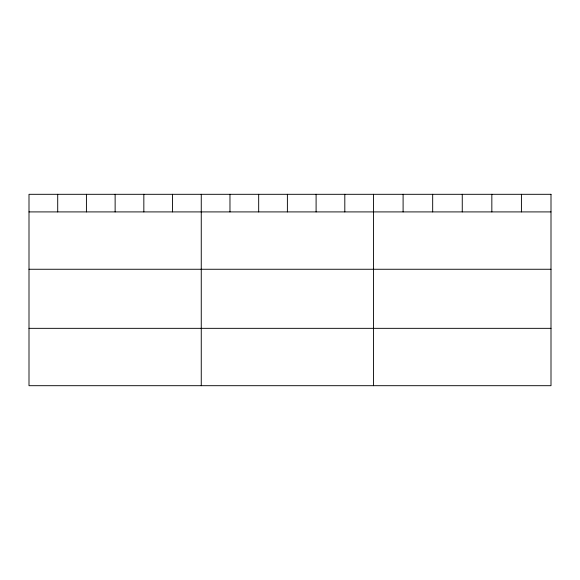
<?xml version="1.0" encoding="UTF-8"?>
<svg xmlns="http://www.w3.org/2000/svg" width="580" height="580" viewBox="0 0 580 580"><rect width="100%" height="100%" fill="white"/><g stroke="black" fill="none" stroke-linecap="round" stroke-linejoin="round"><path stroke-width="0.87" d="M29 211.91L551 211.91M29 269.258L551 269.258M29 328.338L551 328.338M521.42 194.307L521.42 211.91M491.84 194.307L491.84 211.91M462.26 194.307L462.26 211.91M432.68 194.307L432.68 211.91M403.1 194.307L403.1 211.91M373.52 194.307L373.52 385.693M344.81 194.307L344.81 211.91M316.1 194.307L316.1 211.91M287.39 194.307L287.39 211.91M258.68 194.307L258.68 211.91M229.97 194.307L229.97 211.91M201.26 194.307L201.26 385.693M172.55 194.307L172.55 211.91M143.84 194.307L143.84 211.91M115.13 194.307L115.13 211.91M86.42 194.307L86.42 211.91M57.71 194.307L57.71 211.91M551 194.307L29 194.307L29 385.693L551 385.693L551 194.307"/></g></svg>
